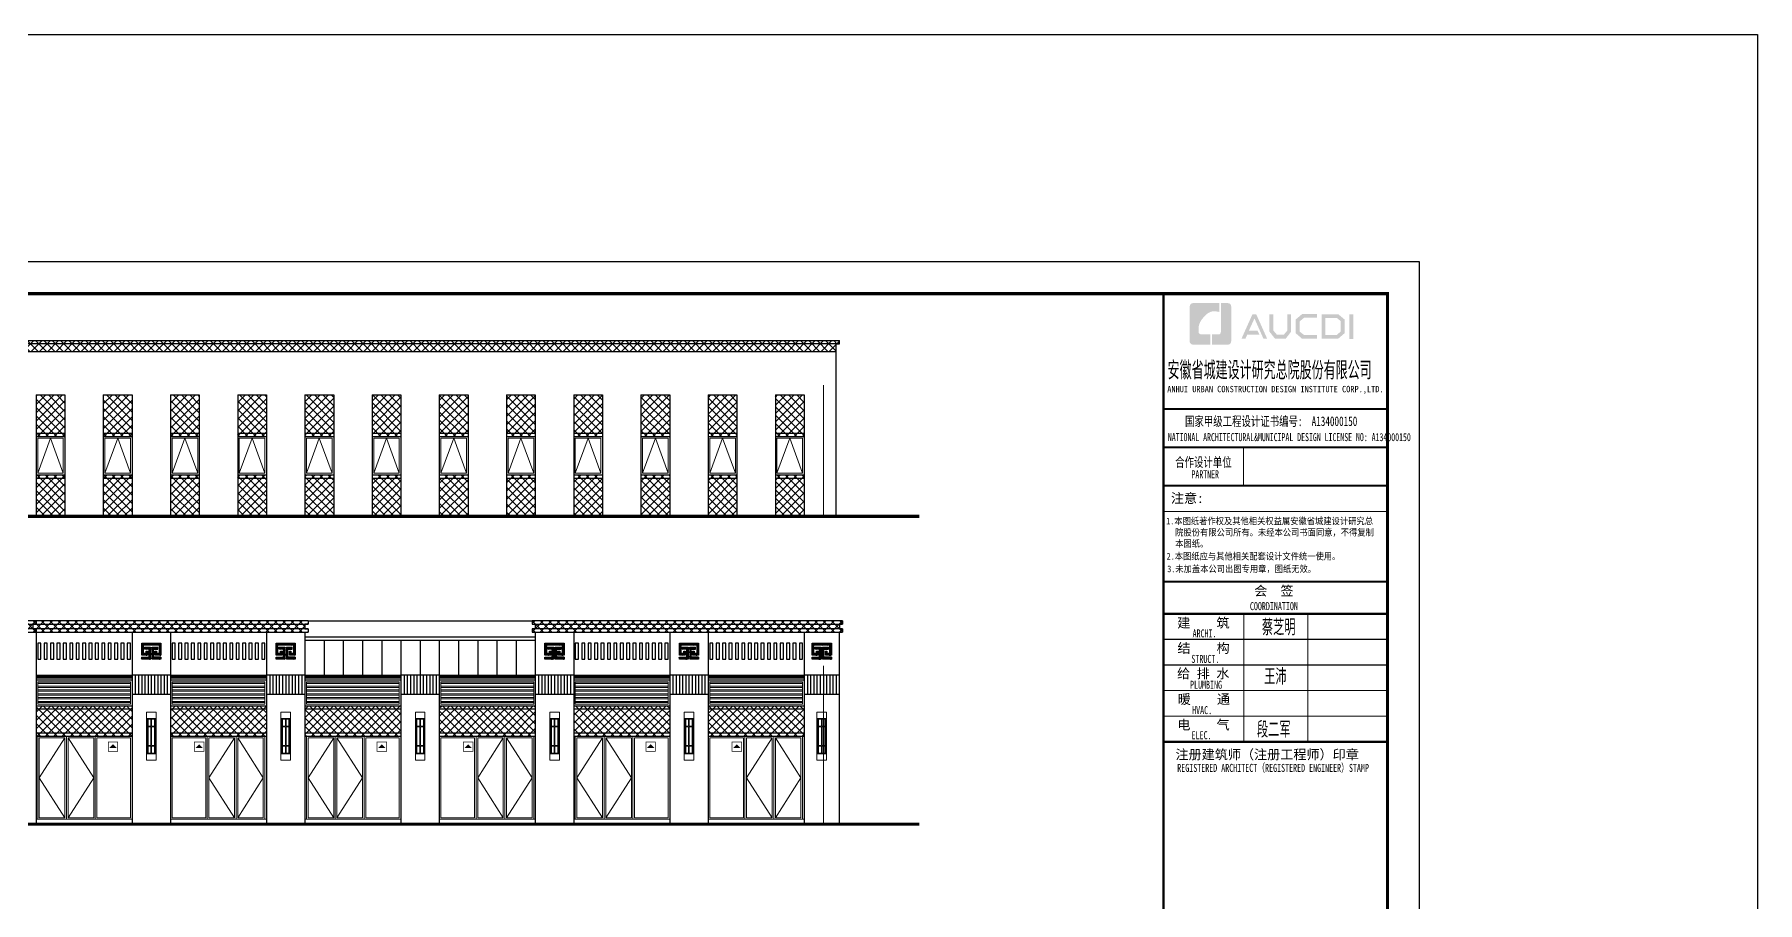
# Model space of a CAD drawing. Extents: x 1188826 to 1909461, y 608442 to 1651179.
# Drawn here: x 1822273 to 1876113, y 1032079 to 1059205 of the extents above; entities that cross this region are included whole.
import ezdxf

# ---------------------------------------------------------------- set-up
doc = ezdxf.new("R2010")
doc.units = 0
doc.header["$LTSCALE"] = 1000
doc.header["$MEASUREMENT"] = 0
doc.linetypes.add('ACAD_ISO10W100', pattern=[18.5, 12, -3, 0.5, -3])
doc.linetypes.add('DOTE', pattern=[2.42, 2, -0.2, 0.02, -0.2])
for name, color, linetype in [('1-PUB_HATCH', 8, 'Continuous'), ('3-剖面填充（细）', 251, 'Continuous'), ('PUB_TITLE', 4, 'Continuous'), ('图框', 140, 'Continuous'), ('图签文字', 147, 'Continuous'), ('立面', 73, 'Continuous'), ('立面-1', 13, 'Continuous')]:
    doc.layers.add(name, color=color, linetype=linetype)
for name, color, linetype, lineweight in [('2-门窗开启', 8, 'Continuous', 9), ('DOTE', 19, 'DOTE', 9), ('PUB_HATCH', 8, 'Continuous', 9), ('WALL', 9, 'Continuous', 40), ('WINDOW', 144, 'Continuous', 15), ('填充', 251, 'Continuous', 5)]:
    doc.layers.add(name, color=color, linetype=linetype, lineweight=lineweight)
doc.layers.add('DIM_MODI', color=1, linetype='Continuous', plot=False)
doc.styles.add('HT', font='simhei.ttf')
doc.styles.add('建筑图签-1', font='simhei.ttf', dxfattribs={"width": 0.7})
doc.styles.add('建筑图签-2', font='TXT.shx', dxfattribs={"width": 0.5, "bigfont": 'HZTXT.shx'})
pattern_1 = [(45, (0, 0), (-129.893668, 129.893668), []), (135, (0, 0), (-129.893668, -129.893668), [])]

# ---------------------------------------------------------------- blocks, each defined once
blk = doc.blocks.new('院标1')
h = blk.add_hatch(color=150)
h.dxf.hatch_style = 1
h.set_gradient(color1=(33, 113, 253), color2=(33, 113, 253), tint=1, name='INVCURVED')
edge = h.paths.add_edge_path()
edge.add_spline(control_points=[(116373, 648379), (116379, 648379), (116382, 648379), (116391, 648379), (116391, 648379), (116391, 648379), (116616, 648379), (116616, 648379), (116616, 648379), (116616, 648379), (116616, 648054), (116616, 648054), (116616, 648054), (116616, 648054), (116108, 648054), (116108, 648054), (116108, 648054), (116028, 648054), (115963, 648111), (115963, 648199), (115963, 648199), (115963, 648199), (115963, 649215), (115963, 649215), (115963, 649215), (115963, 649295), (116018, 649360), (116108, 649360), (116108, 649360), (116108, 649360), (116897, 649360), (116897, 649360), (116897, 649360), (116897, 649360), (116897, 649080), (116897, 649080), (116897, 649080), (116897, 649080), (116566, 649140), (116356, 648859), (116356, 648859), (116245, 648719), (116240, 648545), (116247, 648466), (116247, 648466), (116254, 648386), (116247, 648466), (116247, 648466), (116247, 648466), (116247, 648466), (116258, 648374), (116373, 648379)], knot_values=[0, 0, 0, 0, 0.071429, 0.071429, 0.071429, 0.107143, 0.142857, 0.142857, 0.142857, 0.178571, 0.214286, 0.214286, 0.214286, 0.25, 0.285714, 0.285714, 0.285714, 0.321429, 0.357143, 0.357143, 0.357143, 0.392857, 0.428571, 0.428571, 0.428571, 0.464286, 0.5, 0.5, 0.5, 0.535714, 0.571429, 0.571429, 0.571429, 0.607143, 0.642857, 0.642857, 0.642857, 0.678571, 0.714286, 0.714286, 0.714286, 0.75, 0.785714, 0.785714, 0.785714, 0.821429, 0.857143, 0.857143, 0.857143, 0.928571, 1, 1, 1, 1], degree=3, periodic=0)
h = blk.add_hatch(color=150)
h.dxf.hatch_style = 1
h.set_gradient(color1=(33, 113, 253), color2=(33, 113, 253), tint=1, name='INVCURVED')
edge = h.paths.add_edge_path()
edge.add_spline(control_points=[(117268, 649215), (117268, 649215), (117268, 648199), (117268, 648199), (117268, 648199), (117268, 648114), (117212, 648054), (117123, 648054), (117123, 648054), (117123, 648054), (116663, 648054), (116663, 648054), (116663, 648054), (116663, 648054), (116663, 648379), (116663, 648379), (116663, 648379), (116663, 648379), (116865, 648379), (116865, 648379), (116865, 648379), (116907, 648379), (116941, 648413), (116941, 648455), (116941, 648455), (116941, 648455), (116941, 649360), (116941, 649360), (116941, 649360), (116941, 649360), (117123, 649360), (117123, 649360), (117123, 649360), (117204, 649360), (117268, 649306), (117268, 649215)], knot_values=[0, 0, 0, 0, 0.1, 0.1, 0.1, 0.15, 0.2, 0.2, 0.2, 0.25, 0.3, 0.3, 0.3, 0.35, 0.4, 0.4, 0.4, 0.45, 0.5, 0.5, 0.5, 0.55, 0.6, 0.6, 0.6, 0.65, 0.7, 0.7, 0.7, 0.75, 0.8, 0.8, 0.8, 0.9, 1, 1, 1, 1], degree=3, periodic=0)
blk = doc.blocks.new('21414122312')
at = {"layer": 'PUB_TITLE'}
h = blk.add_hatch(color=147, dxfattribs=at)
h.paths.add_polyline_path([(5808, 39358), (5934, 39358), (5934, 38588), (5808, 38588)])
h.paths.add_polyline_path([(5056, 39242), (5056, 38716), (5416, 38716), (5540, 38823), (5540, 39141), (5420, 39242)], flags=16)
h.paths.add_polyline_path([(4938, 39360), (4938, 38598), (5460, 38598), (5659, 38768), (5659, 39196), (5463, 39360)])
h.paths.add_polyline_path([(4795, 39364), (4795, 39248), (4388, 39248), (4255, 39137), (4255, 38818), (4388, 38715), (4797, 38715), (4797, 38593), (4333, 38593), (4131, 38768), (4131, 39196), (4329, 39364)])
h.paths.add_polyline_path([(3312, 39362), (3432, 39362), (3432, 38851), (3546, 38720), (3757, 38720), (3871, 38851), (3871, 39362), (3985, 39362), (3985, 38814), (3821, 38597), (3483, 38597), (3312, 38816)])
h.paths.add_polyline_path([(2780, 39360), (2897, 39360), (3239, 38596), (3123, 38596), (2842, 39230), (2667, 38842), (2938, 38842), (2999, 38727), (2618, 38727), (2559, 38594), (2436, 38594)])
at = {"layer": '图框'}
for p, q in [((0, 36400), (7000, 36400)), ((0, 36400), (7000, 36400)), ((0, 35200), (7000, 35200))]:
    blk.add_line(p, q, dxfattribs=at)
for points, const_width in [([(0, 0), (0, 40000)], 70), ([(0, 36400), (7000, 36400)], 60), ([(0, 35200), (7000, 35200)], 60), ([(0, 35200), (7000, 35200)], 60), ([(2500, 35200), (2500, 34000)], 35), ([(0, 34000), (7000, 34000)], 60), ([(0, 34000), (7000, 34000)], 60), ([(0, 33199), (7000, 33199)], 35), ([(8, 31000), (7008, 31000)], 60), ([(8, 30000), (7008, 30000)], 70), ([(8, 30000), (7008, 30000)], 70), ([(2508, 30000), (2508, 26000)], 35), ([(4508, 30000), (4508, 26000)], 35), ([(8, 29200), (7008, 29200)], 35), ([(8, 28400), (7008, 28400)], 35), ([(8, 27600), (7008, 27600)], 35), ([(8, 26800), (7008, 26800)], 35), ([(8, 26000), (7008, 26000)], 70)]:
    blk.add_lwpolyline(points, dxfattribs=dict(at, const_width=const_width))
blk.add_blockref('院标1', (-115149, -609649))
at = {"layer": 'PUB_TITLE', "style": 'HT', "width": 0.88}
for s, p in [('1.本图纸著作权及其他相关权益属安徽省城建设计研究总', (86, 32793)), ('本图纸。', (365, 32089)), ('院股份有限公司所有。未经本公司书面同意，不得复制', (365, 32439)), (' 2.本图纸应与其他相关配套设计文件统一使用。 ', (-25, 31692)), ('3.未加盖本公司出图专用章，图纸无效。', (118, 31298))]:
    blk.add_text(s, height=210, dxfattribs=at).set_placement(p)
at = {"layer": '图签文字', "color": 7, "style": '建筑图签-1'}
for s, height, width, p in [('安徽省城建设计研究总院股份有限公司', 500, 0.55, (128, 37377)), ('国家甲级工程设计证书编号:  A134000150', 300, 0.7, (672, 35867)), ('合作设计单位', 300, 0.7, (365, 34590))]:
    blk.add_text(s, height=height, dxfattribs=dict(at, width=width)).set_placement(p)
at = {"layer": '图签文字', "linetype": 'Continuous', "style": '建筑图签-1', "width": 0.91}
blk.add_text('ANHUI URBAN CONSTRUCTION DESIGN INSTITUTE CORP.,LTD.', height=200, dxfattribs=at).set_placement((118, 36922))
at = {"layer": '图签文字', "style": '建筑图签-1'}
for s, width, p in [('NATIONAL ARCHITECTURAL&MUNICIPAL DESIGN LICENSE NO: A134000150', 0.6, (137, 35395)), ('PARTNER', 0.6, (875, 34234)), ('COORDINATION', 0.7, (2700, 30113)), ('ARCHI.', 0.7, (909, 29262)), ('STRUCT.', 0.7, (870, 28465)), ('PLUMBING', 0.7, (829, 27658)), ('HVAC.', 0.7, (894, 26865)), ('ELEC.', 0.7, (878, 26080)), ('REGISTERED ARCHITECT（REGISTERED ENGINEER）STAMP', 0.7, (429, 25059))]:
    blk.add_text(s, height=250, dxfattribs=dict(at, width=width)).set_placement(p)
at = {"layer": '图签文字', "color": 7, "style": '建筑图签-1'}
for s, p in [('注意:', (231, 33463)), ('会  签', (2835, 30568)), ('建    筑', (430, 29567)), ('结    构', (434, 28779)), ('给 排 水', (425, 27985)), ('暖    通', (443, 27182)), ('电    气', (433, 26382)), ('注册建筑师（注册工程师）印章', (375, 25454))]:
    blk.add_text(s, height=300, dxfattribs=at).set_placement(p)
at = {"layer": '图签文字', "color": 1, "style": '建筑图签-2', "width": 0.7}
for s, p in [('蔡芝明', (3075, 29328)), ('王沛', (3146, 27787)), ('段二军', (2921, 26132))]:
    blk.add_text(s, height=500, dxfattribs=at).set_placement(p)
blk = doc.blocks.new('GDGDGRDADW')
at = {"layer": '3-剖面填充（细）'}
h = blk.add_hatch(dxfattribs=at)
h.set_pattern_fill('ANSI31', color=251, scale=5)
h.set_pattern_definition([(45, (175515.148, 222231.159), (-5.61266, 5.61266), [])])
h.paths.add_polyline_path([(175863, 222358), (175585, 222358), (175585, 222420), (175817, 222420), (175817, 222670), (175678, 222670), (175678, 222733), (175863, 222733)])
h = blk.add_hatch(dxfattribs=at)
h.set_pattern_fill('ANSI31', color=251, scale=5)
h.set_pattern_definition([(45, (175837.9185, 222356.159), (-5.61266, 5.61266), [])])
h.paths.add_polyline_path([(175586, 222858), (175586, 222483), (175770, 222483), (175770, 222608), (175724, 222608), (175724, 222545), (175632, 222545), (175632, 222795), (176139, 222795), (176139, 222545), (176047, 222545), (176047, 222608), (176001, 222608), (176001, 222483), (176186, 222483), (176186, 222858)])
h = blk.add_hatch(dxfattribs=at)
h.set_pattern_fill('ANSI31', color=251, scale=5)
h.set_pattern_definition([(45, (175561.008, 222231.159), (-5.61266, 5.61266), [])])
h.paths.add_polyline_path([(175909, 222358), (176186, 222358), (176186, 222420), (175955, 222420), (175955, 222670), (176093, 222670), (176093, 222733), (175909, 222733)])
at = {"layer": '立面'}
for p, q in [((175586, 222858), (176186, 222858)), ((175586, 222483), (175586, 222858)), ((175770, 222483), (175586, 222483)), ((175586, 222358), (175586, 222420)), ((175586, 222420), (175816, 222420)), ((176139, 222795), (175632, 222795)), ((175632, 222795), (175632, 222545)), ((175632, 222545), (175724, 222545)), ((175678, 222670), (175678, 222733)), ((175678, 222733), (175863, 222733)), ((175816, 222670), (175678, 222670)), ((175724, 222545), (175724, 222608)), ((175724, 222608), (175770, 222608)), ((175770, 222608), (175770, 222483)), ((175816, 222420), (175816, 222670)), ((175863, 222733), (175863, 222358)), ((175909, 222733), (175909, 222358)), ((175909, 222733), (176093, 222733)), ((175955, 222420), (175955, 222670)), ((175955, 222670), (176093, 222670)), ((176186, 222420), (175955, 222420)), ((176001, 222483), (176001, 222608)), ((176001, 222608), (176047, 222608)), ((176186, 222483), (176001, 222483)), ((176047, 222608), (176047, 222545)), ((176047, 222608), (176047, 222545)), ((176047, 222545), (176139, 222545)), ((176093, 222670), (176093, 222733)), ((176093, 222670), (176093, 222733)), ((176139, 222545), (176139, 222795)), ((176186, 222858), (176186, 222483)), ((176186, 222420), (176186, 222358)), ((175863, 222358), (175586, 222358)), ((176186, 222358), (175909, 222358))]:
    blk.add_line(p, q, dxfattribs=at)
blk = doc.blocks.new('1234124')
at = {"layer": 'WINDOW', "color": 4}
for p, q in [((-150, 1300), (150, 1300)), ((-10, 1280), (-10, 1060)), ((10, 1280), (10, 1060)), ((-100, 1060), (-10, 1060)), ((-100, 1040), (-10, 1040)), ((-10, 1040), (-10, 460)), ((10, 1060), (100, 1060)), ((10, 1040), (10, 460)), ((10, 1040), (100, 1040)), ((-150, 200), (150, 200)), ((-100, 440), (-10, 440)), ((-10, 220), (-10, 440)), ((10, 220), (10, 440)), ((10, 440), (100, 440))]:
    blk.add_line(p, q, dxfattribs=at)
for points in [[(-150, 1500), (150, 1500), (150, 0), (-150, 0)], [(-120, 1300), (120, 1300), (120, 200), (-120, 200)]]:
    blk.add_lwpolyline(points, close=True, dxfattribs=at)
for points in [[(-100, 1060), (-100, 1280), (-10, 1280)], [(10, 1280), (100, 1280), (100, 1060)], [(-10, 460), (-100, 460), (-100, 1040)], [(100, 1040), (100, 460), (10, 460)], [(-100, 440), (-100, 220), (-10, 220)], [(10, 220), (100, 220), (100, 440)]]:
    blk.add_lwpolyline(points, dxfattribs=at)
blk = doc.blocks.new('c451')
at = {"layer": '2-门窗开启', "ltscale": 0.5}
for points in [[(900, 2550), (100, 1300), (900, 50)], [(1000, 2550), (1800, 1300), (1000, 50)]]:
    blk.add_lwpolyline(points, dxfattribs=at)
at = {"layer": 'WINDOW'}
for points in [[(0, 2600), (3000, 2600), (3000, 0), (0, 0)], [(100, 2550), (900, 2550), (900, 50), (100, 50)], [(1800, 2550), (1000, 2550), (1000, 50), (1800, 50)], [(1900, 2550), (2950, 2550), (2950, 50), (1900, 50)]]:
    blk.add_lwpolyline(points, close=True, dxfattribs=at)
for points in [[(50, 2600), (50, 0)], [(950, 2600), (950, 0)], [(1850, 2600), (1850, 0)]]:
    blk.add_lwpolyline(points, dxfattribs=at)
blk = doc.blocks.new('fewfrewfref')
at = {"layer": 'WALL'}
blk.add_hatch(color=1, dxfattribs=at).paths.add_polyline_path([(367770, 261682), (367710, 261622), (367830, 261622)])
at = {"layer": 'WALL', "color": 1, "const_width": 10}
blk.add_lwpolyline([(367695, 261570), (367695, 261720), (367845, 261720), (367845, 261570)], close=True, dxfattribs=at)

msp = doc.modelspace()

# ---------------------------------------------------------------- hatches: boundary and pattern name
at = {"layer": '1-PUB_HATCH'}
h = msp.add_hatch(dxfattribs=at)
h.set_pattern_fill('ANSI37', color=256, scale=115.71489)
h.set_pattern_definition(pattern_1)
h.paths.add_polyline_path([(1847323, 1049292), (1847323, 1049542), (1847423, 1049542), (1847423, 1049642), (1804323, 1049642), (1804323, 1049542), (1804423, 1049542), (1804423, 1049292)])
h = msp.add_hatch(dxfattribs=at)
h.set_pattern_fill('ANSI37', color=256, scale=115.71489)
h.set_pattern_definition(pattern_1)
h.paths.add_polyline_path([(1823223, 1047942), (1822323, 1047942), (1822323, 1046742), (1823223, 1046742)])
h.paths.add_polyline_path([(1823223, 1046742), (1822323, 1046742), (1822323, 1046642), (1823223, 1046642)])
h.paths.add_polyline_path([(1823223, 1045442), (1822323, 1045442), (1822323, 1045342), (1823223, 1045342)])
h.paths.add_polyline_path([(1823223, 1045342), (1822323, 1045342), (1822323, 1044148), (1823223, 1044148)])
h.paths.add_polyline_path([(1825323, 1045342), (1824423, 1045342), (1824423, 1044148), (1825323, 1044148)])
h.paths.add_polyline_path([(1825323, 1045442), (1824423, 1045442), (1824423, 1045342), (1825323, 1045342)])
h.paths.add_polyline_path([(1825323, 1047942), (1824423, 1047942), (1824423, 1046742), (1825323, 1046742)])
h.paths.add_polyline_path([(1825323, 1046742), (1824423, 1046742), (1824423, 1046642), (1825323, 1046642)])
h = msp.add_hatch(dxfattribs=at)
h.set_pattern_fill('ANSI37', color=256, scale=115.71489)
h.set_pattern_definition(pattern_1)
h.paths.add_polyline_path([(1827423, 1047942), (1826523, 1047942), (1826523, 1046742), (1827423, 1046742)])
h.paths.add_polyline_path([(1827423, 1046742), (1826523, 1046742), (1826523, 1046642), (1827423, 1046642)])
h.paths.add_polyline_path([(1827423, 1045442), (1826523, 1045442), (1826523, 1045342), (1827423, 1045342)])
h.paths.add_polyline_path([(1827423, 1045342), (1826523, 1045342), (1826523, 1044148), (1827423, 1044148)])
h.paths.add_polyline_path([(1829523, 1045342), (1828623, 1045342), (1828623, 1044148), (1829523, 1044148)])
h.paths.add_polyline_path([(1829523, 1045442), (1828623, 1045442), (1828623, 1045342), (1829523, 1045342)])
h.paths.add_polyline_path([(1829523, 1047942), (1828623, 1047942), (1828623, 1046742), (1829523, 1046742)])
h.paths.add_polyline_path([(1829523, 1046742), (1828623, 1046742), (1828623, 1046642), (1829523, 1046642)])
h = msp.add_hatch(dxfattribs=at)
h.set_pattern_fill('ANSI37', color=256, scale=115.71489)
h.set_pattern_definition(pattern_1)
h.paths.add_polyline_path([(1831623, 1047942), (1830723, 1047942), (1830723, 1046742), (1831623, 1046742)])
h.paths.add_polyline_path([(1831623, 1046742), (1830723, 1046742), (1830723, 1046642), (1831623, 1046642)])
h.paths.add_polyline_path([(1831623, 1045442), (1830723, 1045442), (1830723, 1045342), (1831623, 1045342)])
h.paths.add_polyline_path([(1831623, 1045342), (1830723, 1045342), (1830723, 1044148), (1831623, 1044148)])
h.paths.add_polyline_path([(1833723, 1045342), (1832823, 1045342), (1832823, 1044148), (1833723, 1044148)])
h.paths.add_polyline_path([(1833723, 1045442), (1832823, 1045442), (1832823, 1045342), (1833723, 1045342)])
h.paths.add_polyline_path([(1833723, 1047942), (1832823, 1047942), (1832823, 1046742), (1833723, 1046742)])
h.paths.add_polyline_path([(1833723, 1046742), (1832823, 1046742), (1832823, 1046642), (1833723, 1046642)])
h = msp.add_hatch(dxfattribs=at)
h.set_pattern_fill('ANSI37', color=256, scale=115.71489)
h.set_pattern_definition(pattern_1)
h.paths.add_polyline_path([(1835823, 1047942), (1834923, 1047942), (1834923, 1046742), (1835823, 1046742)])
h.paths.add_polyline_path([(1835823, 1046742), (1834923, 1046742), (1834923, 1046642), (1835823, 1046642)])
h.paths.add_polyline_path([(1835823, 1045442), (1834923, 1045442), (1834923, 1045342), (1835823, 1045342)])
h.paths.add_polyline_path([(1835823, 1045342), (1834923, 1045342), (1834923, 1044148), (1835823, 1044148)])
h.paths.add_polyline_path([(1837923, 1045342), (1837023, 1045342), (1837023, 1044148), (1837923, 1044148)])
h.paths.add_polyline_path([(1837923, 1045442), (1837023, 1045442), (1837023, 1045342), (1837923, 1045342)])
h.paths.add_polyline_path([(1837923, 1047942), (1837023, 1047942), (1837023, 1046742), (1837923, 1046742)])
h.paths.add_polyline_path([(1837923, 1046742), (1837023, 1046742), (1837023, 1046642), (1837923, 1046642)])
h = msp.add_hatch(dxfattribs=at)
h.set_pattern_fill('ANSI37', color=256, scale=115.71489)
h.set_pattern_definition(pattern_1)
h.paths.add_polyline_path([(1840023, 1047942), (1839123, 1047942), (1839123, 1046742), (1840023, 1046742)])
h.paths.add_polyline_path([(1840023, 1046742), (1839123, 1046742), (1839123, 1046642), (1840023, 1046642)])
h.paths.add_polyline_path([(1840023, 1045442), (1839123, 1045442), (1839123, 1045342), (1840023, 1045342)])
h.paths.add_polyline_path([(1840023, 1045342), (1839123, 1045342), (1839123, 1044148), (1840023, 1044148)])
h.paths.add_polyline_path([(1842123, 1045342), (1841223, 1045342), (1841223, 1044148), (1842123, 1044148)])
h.paths.add_polyline_path([(1842123, 1045442), (1841223, 1045442), (1841223, 1045342), (1842123, 1045342)])
h.paths.add_polyline_path([(1842123, 1047942), (1841223, 1047942), (1841223, 1046742), (1842123, 1046742)])
h.paths.add_polyline_path([(1842123, 1046742), (1841223, 1046742), (1841223, 1046642), (1842123, 1046642)])
h = msp.add_hatch(dxfattribs=at)
h.set_pattern_fill('ANSI37', color=256, scale=115.71489)
h.set_pattern_definition(pattern_1)
h.paths.add_polyline_path([(1844223, 1047942), (1843323, 1047942), (1843323, 1046742), (1844223, 1046742)])
h.paths.add_polyline_path([(1844223, 1046742), (1843323, 1046742), (1843323, 1046642), (1844223, 1046642)])
h.paths.add_polyline_path([(1844223, 1045442), (1843323, 1045442), (1843323, 1045342), (1844223, 1045342)])
h.paths.add_polyline_path([(1844223, 1045342), (1843323, 1045342), (1843323, 1044148), (1844223, 1044148)])
h.paths.add_polyline_path([(1846323, 1045342), (1845423, 1045342), (1845423, 1044148), (1846323, 1044148)])
h.paths.add_polyline_path([(1846323, 1045442), (1845423, 1045442), (1845423, 1045342), (1846323, 1045342)])
h.paths.add_polyline_path([(1846323, 1047942), (1845423, 1047942), (1845423, 1046742), (1846323, 1046742)])
h.paths.add_polyline_path([(1846323, 1046742), (1845423, 1046742), (1845423, 1046642), (1846323, 1046642)])
h = msp.add_hatch(dxfattribs=at)
h.set_pattern_fill('ANSI37', color=256, scale=115.71489)
h.set_pattern_definition(pattern_1)
h.paths.add_polyline_path([(1830823, 1040629), (1830723, 1040629), (1822323, 1040629), (1822323, 1040529), (1830823, 1040529)])
h.paths.add_polyline_path([(1830723, 1040779), (1822223, 1040779), (1822223, 1040629), (1822323, 1040629), (1830723, 1040629)])
h.paths.add_polyline_path([(1830823, 1040879), (1822323, 1040879), (1822323, 1040779), (1830823, 1040779)])
h.paths.add_polyline_path([(1822323, 1040629), (1822223, 1040629), (1804423, 1040629), (1804423, 1040529), (1822323, 1040529)])
h.paths.add_polyline_path([(1822223, 1040779), (1804523, 1040779), (1804523, 1040629), (1822223, 1040629)])
h.paths.add_polyline_path([(1822323, 1040879), (1804423, 1040879), (1804423, 1040779), (1804523, 1040779), (1822323, 1040779)])
h = msp.add_hatch(dxfattribs=at)
h.set_pattern_fill('ANSI37', color=256, scale=115.71489)
h.set_pattern_definition(pattern_1)
h.paths.add_polyline_path([(1847523, 1040629), (1847423, 1040629), (1837823, 1040629), (1837823, 1040529), (1847523, 1040529)])
h.paths.add_polyline_path([(1847423, 1040779), (1837923, 1040779), (1837923, 1040629), (1847423, 1040629)])
h.paths.add_polyline_path([(1847523, 1040879), (1837823, 1040879), (1837823, 1040779), (1837923, 1040779), (1847523, 1040779)])
h = msp.add_hatch(dxfattribs=at)
h.set_pattern_fill('ANSI37', color=256, scale=115.71489)
h.set_pattern_definition(pattern_1)
h.paths.add_polyline_path([(1808523, 1038229), (1805523, 1038229), (1805523, 1038129), (1808523, 1038129)])
h.paths.add_polyline_path([(1808523, 1038129), (1805523, 1038129), (1805523, 1037379), (1808523, 1037379)])
h.paths.add_polyline_path([(1808523, 1037379), (1805523, 1037379), (1805523, 1037279), (1808523, 1037279)])
h.paths.add_polyline_path([(1812723, 1037379), (1809723, 1037379), (1809723, 1037279), (1812723, 1037279)])
h.paths.add_polyline_path([(1812723, 1038129), (1809723, 1038129), (1809723, 1037379), (1812723, 1037379)])
h.paths.add_polyline_path([(1812723, 1038229), (1809723, 1038229), (1809723, 1038129), (1812723, 1038129)])
h.paths.add_polyline_path([(1816923, 1037379), (1813923, 1037379), (1813923, 1037279), (1816923, 1037279)])
h.paths.add_polyline_path([(1816923, 1038129), (1813923, 1038129), (1813923, 1037379), (1816923, 1037379)])
h.paths.add_polyline_path([(1816923, 1038229), (1813923, 1038229), (1813923, 1038129), (1816923, 1038129)])
h.paths.add_polyline_path([(1821123, 1037379), (1818123, 1037379), (1818123, 1037279), (1821123, 1037279)])
h.paths.add_polyline_path([(1821123, 1038129), (1818123, 1038129), (1818123, 1037379), (1821123, 1037379)])
h.paths.add_polyline_path([(1821123, 1038229), (1818123, 1038229), (1818123, 1038129), (1821123, 1038129)])
h.paths.add_polyline_path([(1825323, 1037379), (1822323, 1037379), (1822323, 1037279), (1825323, 1037279)])
h.paths.add_polyline_path([(1825323, 1038129), (1822323, 1038129), (1822323, 1037379), (1825323, 1037379)])
h.paths.add_polyline_path([(1825323, 1038229), (1822323, 1038229), (1822323, 1038129), (1825323, 1038129)])
h.paths.add_polyline_path([(1829523, 1037379), (1826523, 1037379), (1826523, 1037279), (1829523, 1037279)])
h.paths.add_polyline_path([(1829523, 1038129), (1826523, 1038129), (1826523, 1037379), (1829523, 1037379)])
h.paths.add_polyline_path([(1829523, 1038229), (1826523, 1038229), (1826523, 1038129), (1829523, 1038129)])
h.paths.add_polyline_path([(1833723, 1037379), (1830723, 1037379), (1830723, 1037279), (1833723, 1037279)])
h.paths.add_polyline_path([(1833723, 1038129), (1830723, 1038129), (1830723, 1037379), (1833723, 1037379)])
h.paths.add_polyline_path([(1833723, 1038229), (1830723, 1038229), (1830723, 1038129), (1833723, 1038129)])
h.paths.add_polyline_path([(1837923, 1037379), (1834923, 1037379), (1834923, 1037279), (1837923, 1037279)])
h.paths.add_polyline_path([(1837923, 1038129), (1834923, 1038129), (1834923, 1037379), (1837923, 1037379)])
h.paths.add_polyline_path([(1837923, 1038229), (1834923, 1038229), (1834923, 1038129), (1837923, 1038129)])
h.paths.add_polyline_path([(1842123, 1037379), (1839123, 1037379), (1839123, 1037279), (1842123, 1037279)])
h.paths.add_polyline_path([(1842123, 1038129), (1839123, 1038129), (1839123, 1037379), (1842123, 1037379)])
h.paths.add_polyline_path([(1842123, 1038229), (1839123, 1038229), (1839123, 1038129), (1842123, 1038129)])
h.paths.add_polyline_path([(1846323, 1037379), (1843323, 1037379), (1843323, 1037279), (1846323, 1037279)])
h.paths.add_polyline_path([(1846323, 1038129), (1843323, 1038129), (1843323, 1037379), (1846323, 1037379)])
h.paths.add_polyline_path([(1846323, 1038229), (1843323, 1038229), (1843323, 1038129), (1846323, 1038129)])
at = {"layer": 'PUB_HATCH'}
h = msp.add_hatch(dxfattribs=at)
h.set_pattern_fill('ANSI32', color=256, scale=25, angle=135)
h.set_pattern_definition([(180, (490535.14, 473612.31), (-7e-15, -119.0625), []), (180, (490495.45, 473652), (-7e-15, -119.0625), [])])
h.paths.add_polyline_path([(1822373, 1038979), (1825273, 1038979), (1825273, 1038279), (1822373, 1038279)])
h = msp.add_hatch(dxfattribs=at)
h.set_pattern_fill('ANSI32', color=256, scale=25, angle=135)
h.set_pattern_definition([(180, (494735.14, 473612.31), (-7e-15, -119.0625), []), (180, (494695.45, 473652), (-7e-15, -119.0625), [])])
h.paths.add_polyline_path([(1826573, 1038979), (1829473, 1038979), (1829473, 1038279), (1826573, 1038279)])
h = msp.add_hatch(dxfattribs=at)
h.set_pattern_fill('ANSI32', color=256, scale=25, angle=135)
h.set_pattern_definition([(180, (498935.14, 473612.31), (-7e-15, -119.0625), []), (180, (498895.45, 473652), (-7e-15, -119.0625), [])])
h.paths.add_polyline_path([(1830773, 1038979), (1833673, 1038979), (1833673, 1038279), (1830773, 1038279)])
h = msp.add_hatch(dxfattribs=at)
h.set_pattern_fill('ANSI32', color=256, scale=25, angle=135)
h.set_pattern_definition([(180, (503135.14, 473612.31), (-7e-15, -119.0625), []), (180, (503095.45, 473652), (-7e-15, -119.0625), [])])
h.paths.add_polyline_path([(1834973, 1038979), (1837873, 1038979), (1837873, 1038279), (1834973, 1038279)])
h = msp.add_hatch(dxfattribs=at)
h.set_pattern_fill('ANSI32', color=256, scale=25, angle=135)
h.set_pattern_definition([(180, (507335.14, 473612.31), (-7e-15, -119.0625), []), (180, (507295.45, 473652), (-7e-15, -119.0625), [])])
h.paths.add_polyline_path([(1839173, 1038979), (1842073, 1038979), (1842073, 1038279), (1839173, 1038279)])
h = msp.add_hatch(dxfattribs=at)
h.set_pattern_fill('ANSI32', color=256, scale=25, angle=135)
h.set_pattern_definition([(180, (511535.14, 473612.31), (-7e-15, -119.0625), []), (180, (511495.45, 473652), (-7e-15, -119.0625), [])])
h.paths.add_polyline_path([(1843373, 1038979), (1846273, 1038979), (1846273, 1038279), (1843373, 1038279)])

# ---------------------------------------------------------------- linework, layer by layer
at = {"layer": '2-门窗开启', "ltscale": 0.5}
for points in [[(1822373, 1045492), (1822773, 1046592), (1823173, 1045492)], [(1824473, 1045492), (1824873, 1046592), (1825273, 1045492)], [(1826573, 1045492), (1826973, 1046592), (1827373, 1045492)], [(1828673, 1045492), (1829073, 1046592), (1829473, 1045492)], [(1830773, 1045492), (1831173, 1046592), (1831573, 1045492)], [(1832873, 1045492), (1833273, 1046592), (1833673, 1045492)], [(1834973, 1045492), (1835373, 1046592), (1835773, 1045492)], [(1837073, 1045492), (1837473, 1046592), (1837873, 1045492)], [(1839173, 1045492), (1839573, 1046592), (1839973, 1045492)], [(1841273, 1045492), (1841673, 1046592), (1842073, 1045492)], [(1843373, 1045492), (1843773, 1046592), (1844173, 1045492)], [(1845473, 1045492), (1845873, 1046592), (1846273, 1045492)]]:
    msp.add_lwpolyline(points, dxfattribs=at)
at = {"layer": '3-剖面填充（细）', "color": 252}
for points in [[(1830823, 1040879), (1837823, 1040879)], [(1822323, 1040529), (1822323, 1039179)], [(1825323, 1040529), (1825323, 1039179)], [(1826523, 1040529), (1826523, 1039179)], [(1829523, 1040529), (1829523, 1039179)], [(1831323, 1040279), (1831323, 1039179)], [(1831923, 1040279), (1831923, 1039179)], [(1832523, 1040279), (1832523, 1039179)], [(1833123, 1040279), (1833123, 1039179)], [(1833723, 1040279), (1833723, 1039179)], [(1834323, 1040279), (1834323, 1039179)], [(1834923, 1040279), (1834923, 1039179)], [(1835523, 1040279), (1835523, 1039179)], [(1836123, 1040279), (1836123, 1039179)], [(1836723, 1040279), (1836723, 1039179)], [(1837323, 1040279), (1837323, 1039179)], [(1839123, 1040529), (1839123, 1039179)], [(1842123, 1040529), (1842123, 1039179)], [(1843323, 1040529), (1843323, 1039179)], [(1846323, 1040529), (1846323, 1039179)]]:
    msp.add_lwpolyline(points, dxfattribs=at)
at = {"layer": 'DIM_MODI'}
msp.add_lwpolyline([(1770087, 1059205), (1876113, 1059205), (1876113, 1001679), (1770087, 1001679)], close=True, dxfattribs=at)
at = {"layer": 'DOTE', "linetype": 'ACAD_ISO10W100', "ltscale": 100}
for p, q in [((1846923, 1048242), (1846923, 1044142)), ((1846923, 1039479), (1846923, 1034529))]:
    msp.add_line(p, q, dxfattribs=at)
at = {"layer": 'DOTE', "linetype": 'ACAD_ISO10W100', "ltscale": 100, "const_width": 0.001}
for points in [[(1801923, 1048242), (1849923, 1048242)], [(1801923, 1044142), (1849923, 1044142)], [(1849923, 1039479), (1801923, 1039479)], [(1849923, 1034679), (1801923, 1034679)], [(1849923, 1034529), (1801923, 1034529)]]:
    msp.add_lwpolyline(points, dxfattribs=at)
at = {"layer": 'WINDOW'}
for points in [[(1822323, 1046642), (1823223, 1046642), (1823223, 1045442), (1822323, 1045442)], [(1822373, 1046592), (1823173, 1046592), (1823173, 1045492), (1822373, 1045492)], [(1824423, 1046642), (1825323, 1046642), (1825323, 1045442), (1824423, 1045442)], [(1824473, 1046592), (1825273, 1046592), (1825273, 1045492), (1824473, 1045492)], [(1826523, 1046642), (1827423, 1046642), (1827423, 1045442), (1826523, 1045442)], [(1826573, 1046592), (1827373, 1046592), (1827373, 1045492), (1826573, 1045492)], [(1828623, 1046642), (1829523, 1046642), (1829523, 1045442), (1828623, 1045442)], [(1828673, 1046592), (1829473, 1046592), (1829473, 1045492), (1828673, 1045492)], [(1830723, 1046642), (1831623, 1046642), (1831623, 1045442), (1830723, 1045442)], [(1830773, 1046592), (1831573, 1046592), (1831573, 1045492), (1830773, 1045492)], [(1832823, 1046642), (1833723, 1046642), (1833723, 1045442), (1832823, 1045442)], [(1832873, 1046592), (1833673, 1046592), (1833673, 1045492), (1832873, 1045492)], [(1834923, 1046642), (1835823, 1046642), (1835823, 1045442), (1834923, 1045442)], [(1834973, 1046592), (1835773, 1046592), (1835773, 1045492), (1834973, 1045492)], [(1837023, 1046642), (1837923, 1046642), (1837923, 1045442), (1837023, 1045442)], [(1837073, 1046592), (1837873, 1046592), (1837873, 1045492), (1837073, 1045492)], [(1839123, 1046642), (1840023, 1046642), (1840023, 1045442), (1839123, 1045442)], [(1839173, 1046592), (1839973, 1046592), (1839973, 1045492), (1839173, 1045492)], [(1841223, 1046642), (1842123, 1046642), (1842123, 1045442), (1841223, 1045442)], [(1841273, 1046592), (1842073, 1046592), (1842073, 1045492), (1841273, 1045492)], [(1843323, 1046642), (1844223, 1046642), (1844223, 1045442), (1843323, 1045442)], [(1843373, 1046592), (1844173, 1046592), (1844173, 1045492), (1843373, 1045492)], [(1845423, 1046642), (1846323, 1046642), (1846323, 1045442), (1845423, 1045442)], [(1845473, 1046592), (1846273, 1046592), (1846273, 1045492), (1845473, 1045492)], [(1822323, 1039029), (1825323, 1039029), (1825323, 1038229), (1822323, 1038229)], [(1822373, 1038979), (1825273, 1038979), (1825273, 1038279), (1822373, 1038279)], [(1826523, 1039029), (1829523, 1039029), (1829523, 1038229), (1826523, 1038229)], [(1826573, 1038979), (1829473, 1038979), (1829473, 1038279), (1826573, 1038279)], [(1830723, 1039029), (1833723, 1039029), (1833723, 1038229), (1830723, 1038229)], [(1830773, 1038979), (1833673, 1038979), (1833673, 1038279), (1830773, 1038279)], [(1834923, 1039029), (1837923, 1039029), (1837923, 1038229), (1834923, 1038229)], [(1834973, 1038979), (1837873, 1038979), (1837873, 1038279), (1834973, 1038279)], [(1839123, 1039029), (1842123, 1039029), (1842123, 1038229), (1839123, 1038229)], [(1839173, 1038979), (1842073, 1038979), (1842073, 1038279), (1839173, 1038279)], [(1843323, 1039029), (1846323, 1039029), (1846323, 1038229), (1843323, 1038229)], [(1843373, 1038979), (1846273, 1038979), (1846273, 1038279), (1843373, 1038279)]]:
    msp.add_lwpolyline(points, close=True, dxfattribs=at)
at = {"layer": '图框'}
msp.add_lwpolyline([(1791251, 1010102), (1865551, 1010102), (1865551, 1052102), (1791251, 1052102)], close=True, dxfattribs=at)
at = {"layer": '图框', "const_width": 100}
msp.add_lwpolyline([(1793751, 1011102), (1864551, 1011102), (1864551, 1051102), (1793751, 1051102)], close=True, dxfattribs=at)
at = {"layer": '立面', "color": 4}
for p, q in [((1822323, 1039179), (1825323, 1039179)), ((1822323, 1039179), (1822323, 1039159)), ((1822323, 1039159), (1825323, 1039159)), ((1822323, 1039114), (1822338, 1039114)), ((1822323, 1039114), (1822323, 1039029)), ((1822338, 1039159), (1822338, 1039114)), ((1825308, 1039114), (1822338, 1039114)), ((1825308, 1039114), (1825308, 1039159)), ((1825323, 1039114), (1825308, 1039114)), ((1825323, 1039179), (1825323, 1039159)), ((1825323, 1039114), (1825323, 1039029)), ((1826523, 1039179), (1829523, 1039179)), ((1826523, 1039179), (1826523, 1039159)), ((1826523, 1039159), (1829523, 1039159)), ((1826523, 1039114), (1826538, 1039114)), ((1826523, 1039114), (1826523, 1039029)), ((1826538, 1039159), (1826538, 1039114)), ((1829508, 1039114), (1826538, 1039114)), ((1829508, 1039114), (1829508, 1039159)), ((1829523, 1039114), (1829508, 1039114)), ((1829523, 1039179), (1829523, 1039159)), ((1829523, 1039114), (1829523, 1039029)), ((1830723, 1039179), (1833723, 1039179)), ((1830723, 1039179), (1830723, 1039159)), ((1830723, 1039159), (1833723, 1039159)), ((1830723, 1039114), (1830738, 1039114)), ((1830723, 1039114), (1830723, 1039029)), ((1830738, 1039159), (1830738, 1039114)), ((1833708, 1039114), (1830738, 1039114)), ((1833708, 1039114), (1833708, 1039159)), ((1833723, 1039114), (1833708, 1039114)), ((1833723, 1039179), (1833723, 1039159)), ((1833723, 1039114), (1833723, 1039029)), ((1834923, 1039179), (1837923, 1039179)), ((1834923, 1039179), (1834923, 1039159)), ((1834923, 1039159), (1837923, 1039159)), ((1834923, 1039114), (1834938, 1039114)), ((1834923, 1039114), (1834923, 1039029)), ((1834938, 1039159), (1834938, 1039114)), ((1837908, 1039114), (1834938, 1039114)), ((1837908, 1039114), (1837908, 1039159)), ((1837923, 1039114), (1837908, 1039114)), ((1837923, 1039179), (1837923, 1039159)), ((1837923, 1039114), (1837923, 1039029)), ((1839123, 1039179), (1842123, 1039179)), ((1839123, 1039179), (1839123, 1039159)), ((1839123, 1039159), (1842123, 1039159)), ((1839123, 1039114), (1839138, 1039114)), ((1839123, 1039114), (1839123, 1039029)), ((1839138, 1039159), (1839138, 1039114)), ((1842108, 1039114), (1839138, 1039114)), ((1842108, 1039114), (1842108, 1039159)), ((1842123, 1039114), (1842108, 1039114)), ((1842123, 1039179), (1842123, 1039159)), ((1842123, 1039114), (1842123, 1039029)), ((1843323, 1039179), (1846323, 1039179)), ((1843323, 1039179), (1843323, 1039159)), ((1843323, 1039159), (1846323, 1039159)), ((1843323, 1039114), (1843338, 1039114)), ((1843323, 1039114), (1843323, 1039029)), ((1843338, 1039159), (1843338, 1039114)), ((1846308, 1039114), (1843338, 1039114)), ((1846308, 1039114), (1846308, 1039159)), ((1846323, 1039114), (1846308, 1039114)), ((1846323, 1039179), (1846323, 1039159)), ((1846323, 1039114), (1846323, 1039029)), ((1825323, 1039094), (1822323, 1039094)), ((1825323, 1039029), (1822323, 1039029)), ((1829523, 1039094), (1826523, 1039094)), ((1829523, 1039029), (1826523, 1039029)), ((1833723, 1039094), (1830723, 1039094)), ((1833723, 1039029), (1830723, 1039029)), ((1837923, 1039094), (1834923, 1039094)), ((1837923, 1039029), (1834923, 1039029)), ((1842123, 1039094), (1839123, 1039094)), ((1842123, 1039029), (1839123, 1039029)), ((1846323, 1039094), (1843323, 1039094)), ((1846323, 1039029), (1843323, 1039029))]:
    msp.add_line(p, q, dxfattribs=at)
at = {"layer": '立面'}
for points in [[(1822473, 1039679), (1822473, 1040179), (1822373, 1040179), (1822373, 1039679)], [(1822673, 1039679), (1822673, 1040179), (1822573, 1040179), (1822573, 1039679)], [(1822873, 1039679), (1822873, 1040179), (1822773, 1040179), (1822773, 1039679)], [(1823073, 1039679), (1823073, 1040179), (1822973, 1040179), (1822973, 1039679)], [(1823273, 1039679), (1823273, 1040179), (1823173, 1040179), (1823173, 1039679)], [(1823473, 1039679), (1823473, 1040179), (1823373, 1040179), (1823373, 1039679)], [(1823673, 1039679), (1823673, 1040179), (1823573, 1040179), (1823573, 1039679)], [(1823873, 1039679), (1823873, 1040179), (1823773, 1040179), (1823773, 1039679)], [(1824073, 1039679), (1824073, 1040179), (1823973, 1040179), (1823973, 1039679)], [(1824273, 1039679), (1824273, 1040179), (1824173, 1040179), (1824173, 1039679)], [(1824473, 1039679), (1824473, 1040179), (1824373, 1040179), (1824373, 1039679)], [(1824673, 1039679), (1824673, 1040179), (1824573, 1040179), (1824573, 1039679)], [(1824873, 1039679), (1824873, 1040179), (1824773, 1040179), (1824773, 1039679)], [(1825073, 1039679), (1825073, 1040179), (1824973, 1040179), (1824973, 1039679)], [(1825273, 1039679), (1825273, 1040179), (1825173, 1040179), (1825173, 1039679)], [(1826673, 1039679), (1826673, 1040179), (1826573, 1040179), (1826573, 1039679)], [(1826873, 1039679), (1826873, 1040179), (1826773, 1040179), (1826773, 1039679)], [(1827073, 1039679), (1827073, 1040179), (1826973, 1040179), (1826973, 1039679)], [(1827273, 1039679), (1827273, 1040179), (1827173, 1040179), (1827173, 1039679)], [(1827473, 1039679), (1827473, 1040179), (1827373, 1040179), (1827373, 1039679)], [(1827673, 1039679), (1827673, 1040179), (1827573, 1040179), (1827573, 1039679)], [(1827873, 1039679), (1827873, 1040179), (1827773, 1040179), (1827773, 1039679)], [(1828073, 1039679), (1828073, 1040179), (1827973, 1040179), (1827973, 1039679)], [(1828273, 1039679), (1828273, 1040179), (1828173, 1040179), (1828173, 1039679)], [(1828473, 1039679), (1828473, 1040179), (1828373, 1040179), (1828373, 1039679)], [(1828673, 1039679), (1828673, 1040179), (1828573, 1040179), (1828573, 1039679)], [(1828873, 1039679), (1828873, 1040179), (1828773, 1040179), (1828773, 1039679)], [(1829073, 1039679), (1829073, 1040179), (1828973, 1040179), (1828973, 1039679)], [(1829273, 1039679), (1829273, 1040179), (1829173, 1040179), (1829173, 1039679)], [(1829473, 1039679), (1829473, 1040179), (1829373, 1040179), (1829373, 1039679)], [(1839273, 1039679), (1839273, 1040179), (1839173, 1040179), (1839173, 1039679)], [(1839473, 1039679), (1839473, 1040179), (1839373, 1040179), (1839373, 1039679)], [(1839673, 1039679), (1839673, 1040179), (1839573, 1040179), (1839573, 1039679)], [(1839873, 1039679), (1839873, 1040179), (1839773, 1040179), (1839773, 1039679)], [(1840073, 1039679), (1840073, 1040179), (1839973, 1040179), (1839973, 1039679)], [(1840273, 1039679), (1840273, 1040179), (1840173, 1040179), (1840173, 1039679)], [(1840473, 1039679), (1840473, 1040179), (1840373, 1040179), (1840373, 1039679)], [(1840673, 1039679), (1840673, 1040179), (1840573, 1040179), (1840573, 1039679)], [(1840873, 1039679), (1840873, 1040179), (1840773, 1040179), (1840773, 1039679)], [(1841073, 1039679), (1841073, 1040179), (1840973, 1040179), (1840973, 1039679)], [(1841273, 1039679), (1841273, 1040179), (1841173, 1040179), (1841173, 1039679)], [(1841473, 1039679), (1841473, 1040179), (1841373, 1040179), (1841373, 1039679)], [(1841673, 1039679), (1841673, 1040179), (1841573, 1040179), (1841573, 1039679)], [(1841873, 1039679), (1841873, 1040179), (1841773, 1040179), (1841773, 1039679)], [(1842073, 1039679), (1842073, 1040179), (1841973, 1040179), (1841973, 1039679)], [(1843473, 1039679), (1843473, 1040179), (1843373, 1040179), (1843373, 1039679)], [(1843673, 1039679), (1843673, 1040179), (1843573, 1040179), (1843573, 1039679)], [(1843873, 1039679), (1843873, 1040179), (1843773, 1040179), (1843773, 1039679)], [(1844073, 1039679), (1844073, 1040179), (1843973, 1040179), (1843973, 1039679)], [(1844273, 1039679), (1844273, 1040179), (1844173, 1040179), (1844173, 1039679)], [(1844473, 1039679), (1844473, 1040179), (1844373, 1040179), (1844373, 1039679)], [(1844673, 1039679), (1844673, 1040179), (1844573, 1040179), (1844573, 1039679)], [(1844873, 1039679), (1844873, 1040179), (1844773, 1040179), (1844773, 1039679)], [(1845073, 1039679), (1845073, 1040179), (1844973, 1040179), (1844973, 1039679)], [(1845273, 1039679), (1845273, 1040179), (1845173, 1040179), (1845173, 1039679)], [(1845473, 1039679), (1845473, 1040179), (1845373, 1040179), (1845373, 1039679)], [(1845673, 1039679), (1845673, 1040179), (1845573, 1040179), (1845573, 1039679)], [(1845873, 1039679), (1845873, 1040179), (1845773, 1040179), (1845773, 1039679)], [(1846073, 1039679), (1846073, 1040179), (1845973, 1040179), (1845973, 1039679)], [(1846273, 1039679), (1846273, 1040179), (1846173, 1040179), (1846173, 1039679)]]:
    msp.add_lwpolyline(points, close=True, dxfattribs=at)
for points in [[(1826523, 1039179), (1825323, 1039179)], [(1825423, 1039179), (1825423, 1038579)], [(1825523, 1039179), (1825523, 1038579)], [(1825623, 1039179), (1825623, 1038579)], [(1825723, 1039179), (1825723, 1038579)], [(1825823, 1039179), (1825823, 1038579)], [(1825923, 1039179), (1825923, 1038579)], [(1826023, 1039179), (1826023, 1038579)], [(1826123, 1039179), (1826123, 1038579)], [(1826223, 1039179), (1826223, 1038579)], [(1826323, 1039179), (1826323, 1038579)], [(1826423, 1039179), (1826423, 1038579)], [(1830723, 1039179), (1829523, 1039179)], [(1829623, 1039179), (1829623, 1038579)], [(1829723, 1039179), (1829723, 1038579)], [(1829823, 1039179), (1829823, 1038579)], [(1829923, 1039179), (1829923, 1038579)], [(1830023, 1039179), (1830023, 1038579)], [(1830123, 1039179), (1830123, 1038579)], [(1830223, 1039179), (1830223, 1038579)], [(1830323, 1039179), (1830323, 1038579)], [(1830423, 1039179), (1830423, 1038579)], [(1830523, 1039179), (1830523, 1038579)], [(1830623, 1039179), (1830623, 1038579)], [(1834923, 1039179), (1833723, 1039179)], [(1833823, 1039179), (1833823, 1038579)], [(1833923, 1039179), (1833923, 1038579)], [(1834023, 1039179), (1834023, 1038579)], [(1834123, 1039179), (1834123, 1038579)], [(1834223, 1039179), (1834223, 1038579)], [(1834323, 1039179), (1834323, 1038579)], [(1834423, 1039179), (1834423, 1038579)], [(1834523, 1039179), (1834523, 1038579)], [(1834623, 1039179), (1834623, 1038579)], [(1834723, 1039179), (1834723, 1038579)], [(1834823, 1039179), (1834823, 1038579)], [(1839123, 1039179), (1837923, 1039179)], [(1838023, 1039179), (1838023, 1038579)], [(1838123, 1039179), (1838123, 1038579)], [(1838223, 1039179), (1838223, 1038579)], [(1838323, 1039179), (1838323, 1038579)], [(1838423, 1039179), (1838423, 1038579)], [(1838523, 1039179), (1838523, 1038579)], [(1838623, 1039179), (1838623, 1038579)], [(1838723, 1039179), (1838723, 1038579)], [(1838823, 1039179), (1838823, 1038579)], [(1838923, 1039179), (1838923, 1038579)], [(1839023, 1039179), (1839023, 1038579)], [(1843323, 1039179), (1842123, 1039179)], [(1842223, 1039179), (1842223, 1038579)], [(1842323, 1039179), (1842323, 1038579)], [(1842423, 1039179), (1842423, 1038579)], [(1842523, 1039179), (1842523, 1038579)], [(1842623, 1039179), (1842623, 1038579)], [(1842723, 1039179), (1842723, 1038579)], [(1842823, 1039179), (1842823, 1038579)], [(1842923, 1039179), (1842923, 1038579)], [(1843023, 1039179), (1843023, 1038579)], [(1843123, 1039179), (1843123, 1038579)], [(1843223, 1039179), (1843223, 1038579)], [(1847423, 1039179), (1846323, 1039179)], [(1846423, 1039179), (1846423, 1038579)], [(1846523, 1039179), (1846523, 1038579)], [(1846623, 1039179), (1846623, 1038579)], [(1846723, 1039179), (1846723, 1038579)], [(1846823, 1039179), (1846823, 1038579)], [(1846923, 1039179), (1846923, 1038579)], [(1847023, 1039179), (1847023, 1038579)], [(1847123, 1039179), (1847123, 1038579)], [(1847223, 1039179), (1847223, 1038579)], [(1847323, 1039179), (1847323, 1038579)], [(1826523, 1038579), (1825323, 1038579)], [(1830723, 1038579), (1829523, 1038579)], [(1834923, 1038579), (1833723, 1038579)], [(1839123, 1038579), (1837923, 1038579)], [(1843323, 1038579), (1842123, 1038579)], [(1847423, 1038579), (1846323, 1038579)]]:
    msp.add_lwpolyline(points, dxfattribs=at)
at = {"layer": '立面-1'}
for p, q in [((1830723, 1040379), (1837923, 1040379)), ((1830723, 1040279), (1837923, 1040279))]:
    msp.add_line(p, q, dxfattribs=at)
for points in [[(1847423, 1049542), (1804323, 1049542), (1804323, 1049642), (1847423, 1049642)], [(1847323, 1049292), (1804423, 1049292), (1804423, 1049392)], [(1847323, 1049292), (1847323, 1049392), (1847323, 1049392), (1847323, 1049542), (1847423, 1049542), (1847423, 1049642)], [(1847323, 1044142), (1847323, 1049292)], [(1822323, 1047942), (1822323, 1044142)], [(1822323, 1047942), (1823223, 1047942)], [(1823223, 1047942), (1823223, 1044142)], [(1824423, 1047942), (1824423, 1044142)], [(1824423, 1047942), (1825323, 1047942)], [(1825323, 1047942), (1825323, 1044142)], [(1826523, 1047942), (1826523, 1044142)], [(1826523, 1047942), (1827423, 1047942)], [(1827423, 1047942), (1827423, 1044142)], [(1828623, 1047942), (1828623, 1044142)], [(1828623, 1047942), (1829523, 1047942)], [(1829523, 1047942), (1829523, 1044142)], [(1830723, 1047942), (1830723, 1044142)], [(1830723, 1047942), (1831623, 1047942)], [(1831623, 1047942), (1831623, 1044142)], [(1832823, 1047942), (1832823, 1044142)], [(1832823, 1047942), (1833723, 1047942)], [(1833723, 1047942), (1833723, 1044142)], [(1834923, 1047942), (1834923, 1044142)], [(1834923, 1047942), (1835823, 1047942)], [(1835823, 1047942), (1835823, 1044142)], [(1837023, 1047942), (1837023, 1044142)], [(1837023, 1047942), (1837923, 1047942)], [(1837923, 1047942), (1837923, 1044142)], [(1839123, 1047942), (1839123, 1044142)], [(1839123, 1047942), (1840023, 1047942)], [(1840023, 1047942), (1840023, 1044142)], [(1841223, 1047942), (1841223, 1044142)], [(1841223, 1047942), (1842123, 1047942)], [(1842123, 1047942), (1842123, 1044142)], [(1843323, 1047942), (1843323, 1044142)], [(1843323, 1047942), (1844223, 1047942)], [(1844223, 1047942), (1844223, 1044142)], [(1845423, 1047942), (1845423, 1044142)], [(1845423, 1047942), (1846323, 1047942)], [(1846323, 1047942), (1846323, 1044142)], [(1822323, 1046742), (1823223, 1046742)], [(1824423, 1046742), (1825323, 1046742)], [(1826523, 1046742), (1827423, 1046742)], [(1828623, 1046742), (1829523, 1046742)], [(1830723, 1046742), (1831623, 1046742)], [(1832823, 1046742), (1833723, 1046742)], [(1834923, 1046742), (1835823, 1046742)], [(1837023, 1046742), (1837923, 1046742)], [(1839123, 1046742), (1840023, 1046742)], [(1841223, 1046742), (1842123, 1046742)], [(1843323, 1046742), (1844223, 1046742)], [(1845423, 1046742), (1846323, 1046742)], [(1822323, 1046642), (1823223, 1046642)], [(1824423, 1046642), (1825323, 1046642)], [(1826523, 1046642), (1827423, 1046642)], [(1828623, 1046642), (1829523, 1046642)], [(1830723, 1046642), (1831623, 1046642)], [(1832823, 1046642), (1833723, 1046642)], [(1834923, 1046642), (1835823, 1046642)], [(1837023, 1046642), (1837923, 1046642)], [(1839123, 1046642), (1840023, 1046642)], [(1841223, 1046642), (1842123, 1046642)], [(1843323, 1046642), (1844223, 1046642)], [(1845423, 1046642), (1846323, 1046642)], [(1822323, 1045442), (1823223, 1045442)], [(1822323, 1045342), (1823223, 1045342)], [(1824423, 1045442), (1825323, 1045442)], [(1824423, 1045342), (1825323, 1045342)], [(1826523, 1045442), (1827423, 1045442)], [(1826523, 1045342), (1827423, 1045342)], [(1828623, 1045442), (1829523, 1045442)], [(1828623, 1045342), (1829523, 1045342)], [(1830723, 1045442), (1831623, 1045442)], [(1830723, 1045342), (1831623, 1045342)], [(1832823, 1045442), (1833723, 1045442)], [(1832823, 1045342), (1833723, 1045342)], [(1834923, 1045442), (1835823, 1045442)], [(1834923, 1045342), (1835823, 1045342)], [(1837023, 1045442), (1837923, 1045442)], [(1837023, 1045342), (1837923, 1045342)], [(1839123, 1045442), (1840023, 1045442)], [(1839123, 1045342), (1840023, 1045342)], [(1841223, 1045442), (1842123, 1045442)], [(1841223, 1045342), (1842123, 1045342)], [(1843323, 1045442), (1844223, 1045442)], [(1843323, 1045342), (1844223, 1045342)], [(1845423, 1045442), (1846323, 1045442)], [(1845423, 1045342), (1846323, 1045342)], [(1830823, 1040879), (1804423, 1040879)], [(1804423, 1040779), (1830823, 1040779)], [(1822323, 1040879), (1822323, 1040779), (1822223, 1040779), (1822223, 1040629), (1822323, 1040629), (1822323, 1040529)], [(1830823, 1040879), (1830823, 1040779), (1830723, 1040779), (1830723, 1040629), (1830823, 1040629), (1830823, 1040529)], [(1837823, 1040779), (1847523, 1040779), (1847523, 1040879), (1837823, 1040879)], [(1837823, 1040879), (1837823, 1040779), (1837923, 1040779), (1837923, 1040629), (1837823, 1040629), (1837823, 1040529)], [(1847523, 1040879), (1847523, 1040779), (1847423, 1040779), (1847423, 1040629), (1847523, 1040629), (1847523, 1040529)], [(1830823, 1040629), (1804423, 1040629)], [(1804423, 1040529), (1830823, 1040529)], [(1830723, 1040529), (1830723, 1039179)], [(1837823, 1040529), (1847523, 1040529), (1847523, 1040629), (1837823, 1040629)], [(1837923, 1040529), (1837923, 1039179)], [(1847423, 1034529), (1847423, 1040529)], [(1822323, 1039179), (1825323, 1039179)], [(1822323, 1039179), (1822323, 1034529)], [(1825323, 1039179), (1825323, 1034529)], [(1826523, 1039179), (1829523, 1039179)], [(1826523, 1039179), (1826523, 1034529)], [(1829523, 1039179), (1829523, 1034529)], [(1830723, 1039179), (1833723, 1039179)], [(1830723, 1039179), (1830723, 1034529)], [(1833723, 1039179), (1833723, 1034529)], [(1834923, 1039179), (1837923, 1039179)], [(1834923, 1039179), (1834923, 1034529)], [(1837923, 1039179), (1837923, 1034529)], [(1839123, 1039179), (1842123, 1039179)], [(1839123, 1039179), (1839123, 1034529)], [(1842123, 1039179), (1842123, 1034529)], [(1843323, 1039179), (1846323, 1039179)], [(1843323, 1039179), (1843323, 1034529)], [(1846323, 1039179), (1846323, 1034529)], [(1822323, 1038229), (1825323, 1038229)], [(1822323, 1038129), (1822323, 1038129), (1825323, 1038129)], [(1826523, 1038229), (1829523, 1038229)], [(1826523, 1038129), (1826523, 1038129), (1829523, 1038129)], [(1830723, 1038229), (1833723, 1038229)], [(1830723, 1038129), (1830723, 1038129), (1833723, 1038129)], [(1834923, 1038229), (1837923, 1038229)], [(1834923, 1038129), (1834923, 1038129), (1837923, 1038129)], [(1839123, 1038229), (1842123, 1038229)], [(1839123, 1038129), (1839123, 1038129), (1842123, 1038129)], [(1843323, 1038229), (1846323, 1038229)], [(1843323, 1038129), (1843323, 1038129), (1846323, 1038129)], [(1822323, 1037379), (1825323, 1037379)], [(1822323, 1037279), (1822323, 1037279), (1825323, 1037279)], [(1826523, 1037379), (1829523, 1037379)], [(1826523, 1037279), (1826523, 1037279), (1829523, 1037279)], [(1830723, 1037379), (1833723, 1037379)], [(1830723, 1037279), (1830723, 1037279), (1833723, 1037279)], [(1834923, 1037379), (1837923, 1037379)], [(1834923, 1037279), (1834923, 1037279), (1837923, 1037279)], [(1839123, 1037379), (1842123, 1037379)], [(1839123, 1037279), (1839123, 1037279), (1842123, 1037279)], [(1843323, 1037379), (1846323, 1037379)], [(1843323, 1037279), (1843323, 1037279), (1846323, 1037279)]]:
    msp.add_lwpolyline(points, dxfattribs=at)
at = {"layer": '立面-1', "const_width": 100}
for points in [[(1801923, 1044148), (1849923, 1044148)], [(1849923, 1034529), (1801923, 1034529)]]:
    msp.add_lwpolyline(points, dxfattribs=at)

# ---------------------------------------------------------------- block references
for p in [(1650037, 817321), (1654237, 817321), (1662637, 817321), (1666837, 817321), (1670987, 817321)]:
    msp.add_blockref('GDGDGRDADW', p)
at = {"layer": 'WALL'}
msp.add_blockref('21414122312', (1857551, 1011102), dxfattribs=at)
at = {"layer": '填充', "xscale": 2, "yscale": 2, "zscale": 2}
for p in [(1089187, 513659), (1091882, 513659), (1097587, 513659), (1100282, 513659), (1105987, 513659), (1108682, 513659)]:
    msp.add_blockref('fewfrewfref', p, dxfattribs=at)
at = {"layer": '立面-1'}
for name, p in [('1234124', (1825924, 1036529)), ('1234124', (1830124, 1036529)), ('1234124', (1834324, 1036529)), ('1234124', (1838524, 1036529)), ('1234124', (1842724, 1036529)), ('1234124', (1846874, 1036529)), ('c451', (1822323, 1034679)), ('c451', (1830723, 1034679)), ('c451', (1839123, 1034679))]:
    msp.add_blockref(name, p, dxfattribs=at)
at = {"layer": '立面-1', "xscale": -1}
for p in [(1829523, 1034679), (1837923, 1034679), (1846323, 1034679)]:
    msp.add_blockref('c451', p, dxfattribs=at)

doc.saveas('drawing.dxf')
